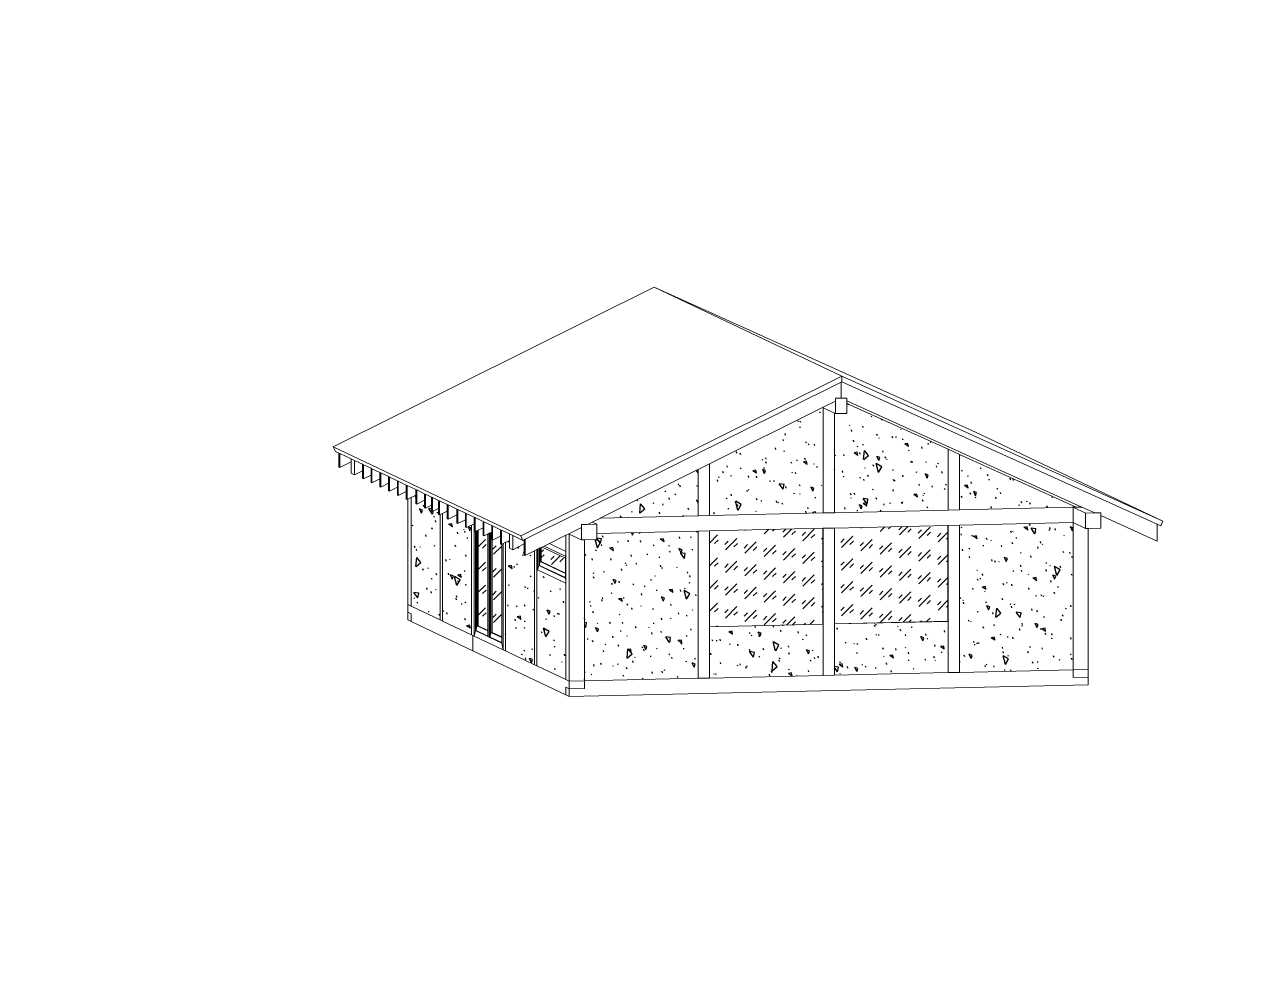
# Model space of a CAD drawing. Header units: millimetres. Extents: x 0 to 4620, y 0 to 297.
# Drawn here: x 827.8 to 1205.7, y 0 to 297 of the extents above; entities that cross this region are included whole.
import ezdxf

# ---------------------------------------------------------------- set-up
doc = ezdxf.new("R2010")
doc.units = ezdxf.units.MM
doc.linetypes.add('K5LT32768', pattern=[0])
doc.layers.add('Системный слой', color=7, linetype='Continuous')

msp = doc.modelspace()

# ---------------------------------------------------------------- hatches: boundary and pattern name
at = {"layer": 'Системный слой'}
h = msp.add_hatch(dxfattribs=at)
h.set_pattern_fill('', angle=40, style=0, pattern_type=0)
h.set_pattern_definition([(40, (7.66, 6.428), (-20.5692, 24.5134), [2, -30]), (130, (9.193, 7.713), (-24.5134, -20.5692), [2, -30]), (85, (7.66, 6.428), (-20.56883, 24.51297), [2.828, -42.426]), (60, (9.193, 7.713), (-27.7128, 16), [2, -30]), (150, (10.192, 9.445), (-16, -27.7128), [2, -30]), (105, (9.193, 7.713), (-27.7123, 15.9997), [2.828, -42.426]), (80, (16.853, 14.141), (-26.0974, 4.6017), [1.5, -25]), (170, (17.114, 15.618), (-4.6017, -26.0974), [1.5, -25]), (125, (16.853, 14.141), (-26.09695, 4.6016), [2.121, -35.355]), (100, (-18.796, -15.771), (-15.75692, -2.77837), [1, -15]), (190, (-18.97, -14.787), (2.77837, -15.75692), [1, -15]), (145, (-18.796, -15.771), (-15.75733, -2.77844), [1.414, -21.213]), (70, (1.233, 14.088), (-15.03508, 5.47232), [1, -15]), (160, (1.575, 15.028), (-5.47232, -15.03508), [1, -15]), (115, (1.233, 14.088), (-15.03547, 5.47246), [1.414, -21.213]), (85, (0, 0), (-9.35186, 7.84492), [0.3, -10]), (65, (0, 0), (-2.418448, 6.64463), [0.3, -10]), (105, (0, 0), (-6.193075, 7.658056), [0.5, -12]), (110, (0, 0), (-7.94593, 1.36463), [0.5, -7])])
h.paths.add_polyline_path([(948.09469, 149.88305), (948.09469, 116.11101), (957.10928, 111.83672), (957.10928, 111.93379), (957.10928, 144.57934), (956.90454, 144.4775), (956.6482, 144.59904), (956.6482, 146.47939), (954.71284, 145.5167), (954.4565, 145.63824), (954.4565, 147.51859), (952.52114, 146.5559), (952.26481, 146.67744), (952.26481, 149.05175), (949.82104, 147.83616), (949.5647, 147.9577), (949.5647, 150.61427), (948.29007, 149.98024)])
h.paths.add_polyline_path([(957.87829, 144.96187), (957.87829, 111.47209), (966.89288, 107.1978), (966.89288, 107.29487), (966.89288, 141.34342), (965.2441, 140.52327), (964.98776, 140.64482), (964.98776, 142.96931), (962.59527, 141.77923), (962.33893, 141.90077), (962.33893, 144.55734), (959.60465, 143.19724), (959.34831, 143.31878), (959.34831, 145.69309), (958.07368, 145.05906)])
h.paths.add_polyline_path([(986.46009, 98.01703), (986.46009, 133.31085), (983.52961, 131.85315), (983.27327, 131.9747), (983.27327, 135.46143), (979.68453, 133.67631), (978.65918, 134.16248), (978.65918, 136.56999), (977.64089, 136.06347), (977.4455, 135.96628), (977.4455, 102.19425), (986.46009, 97.91996)])
h.paths.add_polyline_path([(987.22911, 133.69337), (987.22911, 97.55532), (996.2437, 93.28103), (996.2437, 93.3781), (996.2437, 123.21643), (987.42449, 127.39808), (987.42449, 133.79056)])
h.paths.add_polyline_path([(1001.95826, 136.72306), (1001.95826, 92.92239), (1001.95826, 92.90117), (1037.32268, 93.70291), (1037.32268, 139.43513), (1037.27996, 139.43416), (1005.80334, 138.72056), (1005.80334, 136.81023)])
h.paths.add_polyline_path([(1037.27996, 158.58986), (1007.03193, 143.54377), (1006.98722, 143.52153), (1037.32268, 144.20926), (1037.32268, 158.61111)])
h.paths.add_polyline_path([(1040.83958, 144.289), (1076.20401, 145.09074), (1076.20401, 177.79121), (1079.72091, 176.12366), (1080.04908, 175.96806), (1080.04908, 179.86425), (1076.16128, 177.93036), (1040.83958, 160.36051), (1040.83958, 144.31022)])
h.paths.add_polyline_path([(1079.72091, 145.17047), (1115.08533, 145.97221), (1115.08533, 164.90157), (1115.04261, 164.92088), (1083.56599, 179.1509), (1083.56599, 176.04779), (1080.04908, 175.96806), (1079.72091, 176.12366), (1079.72091, 145.1917)])
h.paths.add_polyline_path([(1153.92393, 147.34333), (1118.60224, 163.31164), (1118.60224, 146.07317), (1118.60224, 146.05195), (1153.96666, 146.85369), (1153.96666, 147.32402)])
h.paths.add_polyline_path([(1118.60224, 141.27781), (1118.60224, 95.56682), (1118.60224, 95.54559), (1153.96666, 96.34734), (1153.96666, 142.07956), (1153.92393, 142.07859)])
h.paths.add_polyline_path([(1115.04261, 111.38002), (1079.72091, 110.57924), (1079.72091, 94.68534), (1079.72091, 94.66412), (1115.08533, 95.46586), (1115.08533, 141.19808), (1115.04261, 141.19711)])
h.paths.add_polyline_path([(1076.16128, 110.49854), (1040.83958, 109.69777), (1040.83958, 93.80387), (1040.83958, 93.78264), (1076.20401, 94.58439), (1076.20401, 140.31661), (1076.16128, 140.31564)])
h = msp.add_hatch(dxfattribs=at)
h.set_pattern_fill('', angle=45, style=0, pattern_type=0)
h.set_pattern_definition([(45, (0, 0), (4e-16, 7.071068), [5, -3.5]), (45, (2.6517, 0.884), (4e-16, 7.071068), [1.5, -7]), (45, (-0.177, 1.591), (4e-16, 7.071068), [1.5, -7])])
h.paths.add_polyline_path([(968.95606, 139.71312), (968.95606, 110.02101), (971.94703, 108.60283), (971.94703, 138.54434), (970.71267, 137.93034), (970.45633, 138.05188), (970.45633, 140.4594)])
h.paths.add_polyline_path([(973.27964, 136.7132), (973.27964, 107.97097), (976.27062, 106.55279), (976.27062, 135.38187), (976.18123, 135.33741), (975.92489, 135.45895), (975.92489, 137.86646), (973.44695, 136.63387)])
h.paths.add_polyline_path([(988.57339, 129.97846), (996.10584, 126.40693), (996.10584, 131.02623), (988.81599, 134.48273), (988.57339, 134.36205)])
h.paths.add_polyline_path([(1040.83958, 109.73597), (1076.08438, 110.53501), (1076.08438, 140.3139), (1040.83958, 139.51486)])
h.paths.add_polyline_path([(1079.72091, 110.61745), (1114.96571, 111.41648), (1114.96571, 141.19537), (1079.72091, 140.39634)])

# ---------------------------------------------------------------- linework, layer by layer
at = {"layer": 'Системный слой', "color": 7, "linetype": 'K5LT32768', "lineweight": 18}
for p, q in [((1023.70405, 215.31243), (923.88014, 165.65765)), ((1123.52794, 170.18384), (1023.70405, 215.31243)), ((1023.70405, 215.31243), (1082.02115, 187.66123)), ((982.19726, 138.00643), (1082.02115, 187.66123)), ((1081.80753, 185.79908), (983.52961, 136.91327)), ((1082.02115, 185.90534), (1081.80753, 185.79908)), ((1081.80753, 180.78206), (1081.80753, 185.79908)), ((1082.02115, 187.66123), (1181.84506, 142.53263)), ((1082.02115, 185.90534), (1082.02115, 187.66123)), ((1180.08546, 141.57221), (1082.02115, 185.90534)), ((1076.16128, 177.93036), (1040.83958, 160.36051)), ((1080.04908, 179.86425), (1076.16128, 177.93036)), ((1076.16128, 177.81147), (1076.20401, 177.79121)), ((1076.20401, 177.79121), (1076.20401, 145.09074)), ((1079.72091, 176.12366), (1076.20401, 177.79121)), ((1081.80753, 180.78206), (1080.04908, 180.74219)), ((1080.04908, 180.74219), (1080.04908, 179.86425)), ((1080.04908, 175.96806), (1080.04908, 179.86425)), ((1083.56599, 180.82192), (1081.80753, 180.78206)), ((1083.56599, 179.94398), (1083.56599, 180.82192)), ((1156.62785, 146.91402), (1083.56599, 179.94398)), ((1083.56599, 179.94398), (1083.56599, 179.1509)), ((1083.56599, 179.1509), (1115.04261, 164.92088)), ((1083.56599, 179.1509), (1083.56599, 176.04779)), ((1079.72091, 145.1917), (1079.72091, 176.12366)), ((1080.04908, 175.96806), (1079.72091, 176.12366)), ((1083.56599, 176.04779), (1080.04908, 175.96806)), ((1181.84506, 142.53263), (1123.52794, 170.18384)), ((923.88014, 165.65765), (982.19726, 138.00643)), ((923.88014, 165.65765), (924.54073, 164.23034)), ((925.63974, 163.70924), (924.54073, 164.23034)), ((925.63974, 159.30179), (925.63974, 163.70924)), ((925.89608, 163.5877), (925.63974, 163.70924)), ((925.89608, 163.5877), (925.89608, 159.18024)), ((929.48481, 161.88609), (925.89608, 163.5877)), ((1115.04261, 164.92088), (1115.08533, 164.90157)), ((1115.08533, 164.90157), (1115.08533, 145.97221)), ((1115.08533, 164.90157), (1118.60224, 163.31164)), ((1118.60224, 146.07317), (1118.60224, 163.31164)), ((1118.60224, 163.31164), (1153.92393, 147.34333)), ((925.89608, 159.18024), (925.63974, 159.30179)), ((929.48481, 160.96537), (925.89608, 159.18024)), ((929.48481, 161.88609), (929.48481, 160.96537)), ((930.51017, 161.39991), (929.48481, 161.88609)), ((929.48481, 160.96537), (929.48481, 157.47863)), ((930.51017, 161.39991), (930.51017, 156.99246)), ((932.98811, 160.22499), (930.51017, 161.39991)), ((932.98811, 158.22505), (932.98811, 160.22499)), ((933.24445, 160.10345), (932.98811, 160.22499)), ((933.24445, 160.10345), (933.24445, 155.69599)), ((935.63695, 158.96904), (933.24445, 160.10345)), ((935.63695, 156.88608), (935.63695, 158.96904)), ((935.89329, 158.8475), (935.63695, 158.96904)), ((935.89329, 158.8475), (935.89329, 154.44004)), ((938.37123, 157.67257), (935.89329, 158.8475)), ((1040.83958, 160.36051), (1037.32268, 158.61111)), ((1040.83958, 144.31022), (1040.83958, 160.36051)), ((930.51017, 156.99246), (929.48481, 157.47863)), ((930.51017, 156.99246), (932.98811, 158.22505)), ((932.98811, 155.81753), (932.98811, 158.22505)), ((933.24445, 155.69599), (932.98811, 155.81753)), ((935.63695, 156.88608), (933.24445, 155.69599)), ((935.63695, 154.56158), (935.63695, 156.88608)), ((938.37123, 155.67263), (935.89329, 154.44004)), ((938.37123, 155.67263), (938.37123, 157.67257)), ((938.62757, 157.55103), (938.37123, 157.67257)), ((938.37123, 153.26511), (938.37123, 155.67263)), ((938.62757, 157.55103), (938.62757, 153.14357)), ((941.10552, 156.3761), (938.62757, 157.55103)), ((941.10552, 154.37616), (941.10552, 156.3761)), ((941.36185, 156.25456), (941.10552, 156.3761)), ((941.36185, 156.25456), (941.36185, 151.8471)), ((943.8398, 155.07964), (941.36185, 156.25456)), ((943.8398, 153.07969), (943.8398, 155.07964)), ((944.09614, 154.95809), (943.8398, 155.07964)), ((944.09614, 154.95809), (944.09614, 150.55064)), ((946.57408, 153.78317), (944.09614, 154.95809)), ((1037.27996, 158.58986), (1007.03193, 143.54377)), ((1037.32268, 158.61111), (1037.27996, 158.58986)), ((1037.32268, 158.61111), (1037.32268, 144.20926)), ((935.89329, 154.44004), (935.63695, 154.56158)), ((938.62757, 153.14357), (938.37123, 153.26511)), ((941.10552, 154.37616), (938.62757, 153.14357)), ((941.10552, 151.96865), (941.10552, 154.37616)), ((941.36185, 151.8471), (941.10552, 151.96865)), ((943.8398, 153.07969), (941.36185, 151.8471)), ((943.8398, 150.67218), (943.8398, 153.07969)), ((946.57408, 151.78323), (944.09614, 150.55064)), ((946.57408, 151.78323), (946.57408, 153.78317)), ((946.83042, 153.66163), (946.57408, 153.78317)), ((946.57408, 149.37571), (946.57408, 151.78323)), ((946.83042, 153.66163), (946.83042, 149.25417)), ((949.5647, 152.36516), (946.83042, 153.66163)), ((949.5647, 152.36516), (949.5647, 150.61427)), ((949.82104, 152.24362), (949.5647, 152.36516)), ((949.82104, 152.24362), (949.82104, 147.83616)), ((952.26481, 151.0849), (949.82104, 152.24362)), ((944.09614, 150.55064), (943.8398, 150.67218)), ((946.83042, 149.25417), (946.57408, 149.37571)), ((947.06933, 149.37301), (946.83042, 149.25417)), ((948.09469, 149.88305), (947.06933, 149.37301)), ((947.06933, 116.59718), (947.06933, 149.37301)), ((948.29007, 149.98024), (948.09469, 149.88305)), ((948.09469, 116.11101), (948.09469, 149.88305)), ((949.5647, 150.61427), (948.29007, 149.98024)), ((949.5647, 150.61427), (949.5647, 147.9577)), ((949.82104, 147.83616), (949.5647, 147.9577)), ((952.26481, 149.05175), (949.82104, 147.83616)), ((952.26481, 149.05175), (952.26481, 151.0849)), ((952.52114, 150.96335), (952.26481, 151.0849)), ((952.26481, 146.67744), (952.26481, 149.05175)), ((952.52114, 150.96335), (952.52114, 146.5559)), ((954.4565, 150.0457), (952.52114, 150.96335)), ((954.4565, 147.51859), (952.52114, 146.5559)), ((954.4565, 147.51859), (954.4565, 150.0457)), ((954.71284, 149.92416), (954.4565, 150.0457)), ((954.4565, 145.63824), (954.4565, 147.51859)), ((954.71284, 149.92416), (954.71284, 145.5167)), ((956.6482, 149.0065), (954.71284, 149.92416)), ((956.6482, 146.47939), (956.6482, 149.0065)), ((956.90454, 148.88496), (956.6482, 149.0065)), ((956.90454, 148.88496), (956.90454, 144.4775)), ((959.34831, 147.72624), (956.90454, 148.88496)), ((959.34831, 147.72624), (959.34831, 145.69309)), ((959.60465, 147.60469), (959.34831, 147.72624)), ((959.60465, 147.60469), (959.60465, 143.19724)), ((962.33893, 146.30823), (959.60465, 147.60469)), ((952.52114, 146.5559), (952.26481, 146.67744)), ((954.71284, 145.5167), (954.4565, 145.63824)), ((956.6482, 146.47939), (954.71284, 145.5167)), ((956.6482, 144.59904), (956.6482, 146.47939)), ((956.90454, 144.4775), (956.6482, 144.59904)), ((957.10928, 144.57934), (956.90454, 144.4775)), ((957.87829, 144.96187), (957.10928, 144.57934)), ((957.10928, 111.93379), (957.10928, 144.57934)), ((958.07368, 145.05906), (957.87829, 144.96187)), ((957.87829, 144.96187), (957.87829, 111.47209)), ((959.34831, 145.69309), (958.07368, 145.05906)), ((959.34831, 145.69309), (959.34831, 143.31878)), ((962.33893, 144.55734), (959.60465, 143.19724)), ((962.33893, 144.55734), (962.33893, 146.30823)), ((962.59527, 146.18668), (962.33893, 146.30823)), ((962.33893, 141.90077), (962.33893, 144.55734)), ((962.59527, 146.18668), (962.59527, 141.77923)), ((964.98776, 145.05227), (962.59527, 146.18668)), ((964.98776, 142.96931), (964.98776, 145.05227)), ((965.2441, 144.93073), (964.98776, 145.05227)), ((965.2441, 144.93073), (965.2441, 140.52327)), ((967.72205, 143.75581), (965.2441, 144.93073)), ((967.72205, 141.75586), (967.72205, 143.75581)), ((967.97839, 143.63426), (967.72205, 143.75581)), ((967.97839, 143.63426), (967.97839, 139.22681)), ((970.45633, 142.45934), (967.97839, 143.63426)), ((1037.32268, 144.20926), (1006.98722, 143.52153)), ((1037.28006, 144.22952), (1037.32268, 144.20926)), ((1037.32268, 144.20926), (1040.83958, 144.289)), ((1076.20401, 145.09074), (1040.83958, 144.289)), ((1040.83958, 144.289), (1040.83958, 144.31022)), ((1076.16139, 145.111), (1076.20401, 145.09074)), ((1076.20401, 145.09074), (1079.72091, 145.17047)), ((1115.08533, 145.97221), (1079.72091, 145.17047)), ((1079.72091, 145.17047), (1079.72091, 145.1917)), ((1115.08533, 145.97221), (1115.04271, 145.99247)), ((1115.08533, 145.97221), (1118.60224, 146.05195)), ((1153.96666, 146.85369), (1118.60224, 146.05195)), ((1118.60224, 146.05195), (1118.60224, 146.07317)), ((1153.92393, 147.34333), (1153.96666, 147.32402)), ((1153.96666, 146.85369), (1153.92404, 146.87395)), ((1153.96666, 147.32402), (1153.96666, 146.85369)), ((1153.96666, 147.32402), (1154.95733, 146.87615)), ((1153.96666, 146.85369), (1154.95733, 146.87615)), ((1153.96666, 142.07956), (1153.96666, 146.85369)), ((1157.81174, 145.03053), (1153.96666, 146.85369)), ((1156.62785, 146.91402), (1154.95733, 146.87615)), ((1160.65167, 145.09492), (1156.62785, 146.91402)), ((1160.65167, 145.09492), (1157.81174, 145.03053)), ((1157.81174, 140.2564), (1157.81174, 145.03053)), ((1160.65167, 145.09492), (1162.50094, 145.13685)), ((1162.50094, 145.13685), (1162.50095, 144.2589)), ((1180.08546, 136.30925), (1162.50095, 144.2589)), ((1162.50095, 140.36271), (1162.50095, 144.2589)), ((959.60465, 143.19724), (959.34831, 143.31878)), ((962.59527, 141.77923), (962.33893, 141.90077)), ((964.98776, 142.96931), (962.59527, 141.77923)), ((964.98776, 140.64482), (964.98776, 142.96931)), ((965.2441, 140.52327), (964.98776, 140.64482)), ((966.89288, 141.34342), (965.2441, 140.52327)), ((967.6619, 141.72594), (966.89288, 141.34342)), ((966.89288, 107.29487), (966.89288, 141.34342)), ((967.72205, 141.75586), (967.6619, 141.72594)), ((967.6619, 141.72594), (967.6619, 106.83317)), ((967.72205, 139.34835), (967.72205, 141.75586)), ((970.45633, 140.4594), (968.95606, 139.71312)), ((970.45633, 140.4594), (970.45633, 142.45934)), ((970.71267, 142.3378), (970.45633, 142.45934)), ((970.45633, 138.05188), (970.45633, 140.4594)), ((970.71267, 142.3378), (970.71267, 137.93034)), ((973.19061, 141.16287), (970.71267, 142.3378)), ((973.19061, 139.16293), (973.19061, 141.16287)), ((973.44695, 141.04133), (973.19061, 141.16287)), ((973.44695, 141.04133), (973.44695, 136.63387)), ((975.92489, 139.86641), (973.44695, 141.04133)), ((975.92489, 137.86646), (975.92489, 139.86641)), ((976.18123, 139.74486), (975.92489, 139.86641)), ((1001.11413, 140.60012), (997.10396, 138.60536)), ((1001.11413, 141.47806), (1002.96339, 141.51998)), ((1001.11413, 140.60012), (1001.11413, 141.47806)), ((1001.11414, 136.70392), (1001.11413, 140.60012)), ((1004.41562, 142.24236), (1002.96339, 141.51998)), ((1002.96339, 141.51998), (1005.80334, 141.58436)), ((1006.98722, 143.52153), (1004.41562, 142.24236)), ((1004.41562, 142.24236), (1005.80334, 141.58436)), ((1005.80334, 141.58436), (1005.80334, 138.72056)), ((1007.03193, 143.54377), (1006.98722, 143.52153)), ((1040.83958, 139.51486), (1076.08438, 140.3139)), ((1076.08438, 140.3139), (1076.16128, 140.31564)), ((1076.08438, 110.53501), (1076.08438, 140.3139)), ((1076.16128, 140.31564), (1076.20401, 140.31661)), ((1076.16128, 110.49854), (1076.16128, 140.31564)), ((1079.72091, 140.39634), (1076.20401, 140.31661)), ((1076.20401, 140.31661), (1076.20401, 94.58439)), ((1079.72091, 140.39634), (1114.96571, 141.19537)), ((1079.72091, 110.61745), (1079.72091, 140.39634)), ((1114.96571, 141.19537), (1115.04261, 141.19711)), ((1114.96571, 111.41648), (1114.96571, 141.19537)), ((1115.04261, 141.19711), (1115.08533, 141.19808)), ((1115.04261, 111.38002), (1115.04261, 141.19711)), ((1118.60224, 141.27781), (1115.08533, 141.19808)), ((1115.08533, 141.19808), (1115.08533, 95.46586)), ((1118.60224, 141.27781), (1153.92393, 142.07859)), ((1118.60224, 95.56682), (1118.60224, 141.27781)), ((1153.92393, 142.07859), (1153.96666, 142.07956)), ((1153.96666, 142.07956), (1157.81174, 140.2564)), ((1153.96666, 142.07956), (1153.96666, 96.34734)), ((1157.81174, 140.2564), (1158.65586, 140.27554)), ((1158.65586, 140.27554), (1162.50095, 140.36271)), ((1158.65586, 96.45364), (1158.65586, 140.27554)), ((1180.08546, 136.30925), (1180.08546, 141.57221)), ((1181.18446, 141.07537), (1180.08546, 141.57221)), ((1181.84506, 142.53263), (1181.18446, 141.07537)), ((967.97839, 139.22681), (967.72205, 139.34835)), ((968.06777, 139.27127), (967.97839, 139.22681)), ((968.36084, 139.41705), (968.06777, 139.27127)), ((968.06777, 108.53048), (968.06777, 139.27127)), ((968.60437, 139.53818), (968.36084, 139.41705)), ((968.36084, 108.99465), (968.36084, 139.41705)), ((968.95606, 139.71312), (968.60437, 139.53818)), ((968.60437, 139.53818), (968.60437, 110.01304)), ((968.95606, 110.02101), (968.95606, 139.71312)), ((970.71267, 137.93034), (970.45633, 138.05188)), ((971.94703, 138.54434), (970.71267, 137.93034)), ((972.39135, 138.76536), (971.94703, 138.54434)), ((971.94703, 108.60283), (971.94703, 138.54434)), ((972.68443, 138.91114), (972.39135, 138.76536)), ((972.39135, 138.76536), (972.39135, 106.48044)), ((972.92795, 139.03227), (972.68443, 138.91114)), ((972.68443, 106.94461), (972.68443, 138.91114)), ((973.19061, 139.16293), (972.92795, 139.03227)), ((972.92795, 139.03227), (972.92795, 107.963)), ((973.19061, 136.75542), (973.19061, 139.16293)), ((973.27964, 136.7132), (973.19061, 136.75542)), ((973.27964, 107.97097), (973.27964, 136.7132)), ((973.44695, 136.63387), (973.27964, 136.7132)), ((975.92489, 137.86646), (973.44695, 136.63387)), ((975.92489, 135.45895), (975.92489, 137.86646)), ((976.18123, 139.74486), (976.18123, 135.33741)), ((978.65918, 138.56994), (976.18123, 139.74486)), ((977.64089, 136.06347), (977.4455, 135.96628)), ((978.65918, 136.56999), (977.64089, 136.06347)), ((978.65918, 136.56999), (978.65918, 138.56994)), ((979.68453, 138.08376), (978.65918, 138.56994)), ((978.65918, 134.16248), (978.65918, 136.56999)), ((979.68453, 133.67631), (979.68453, 138.08376)), ((982.85785, 136.57913), (979.68453, 138.08376)), ((982.85785, 136.57913), (982.19726, 138.00643)), ((983.27327, 136.78576), (982.85785, 136.57913)), ((983.52961, 136.91327), (983.27327, 136.78576)), ((983.27327, 135.46143), (983.27327, 136.78576)), ((983.52961, 136.91327), (983.52961, 131.85315)), ((996.2437, 138.17745), (991.08207, 135.60993)), ((997.10396, 138.60536), (996.2437, 138.17745)), ((996.2437, 138.17745), (996.2437, 133.16253)), ((997.10396, 138.60536), (997.26905, 138.52708)), ((997.26905, 138.52708), (997.26905, 92.79486)), ((1001.11414, 136.70392), (997.26905, 138.52708)), ((1001.95826, 136.72306), (1001.11414, 136.70392)), ((1005.80334, 136.81023), (1001.95826, 136.72306)), ((1001.95826, 92.92239), (1001.95826, 136.72306)), ((1005.80334, 138.72056), (1037.27996, 139.43416)), ((1005.80334, 138.72056), (1005.80334, 136.81023)), ((1037.27996, 139.43416), (1037.32268, 139.43513)), ((1040.83958, 139.51486), (1037.32268, 139.43513)), ((1037.32268, 139.43513), (1037.32268, 93.70291)), ((1040.83958, 109.73597), (1040.83958, 139.51486)), ((976.18123, 135.33741), (975.92489, 135.45895)), ((976.27062, 135.38187), (976.18123, 135.33741)), ((976.67649, 135.58376), (976.27062, 135.38187)), ((976.27062, 135.38187), (976.27062, 106.55279)), ((977.4455, 135.96628), (976.67649, 135.58376)), ((976.67649, 102.55888), (976.67649, 135.58376)), ((977.4455, 135.96628), (977.4455, 102.19425)), ((979.68453, 133.67631), (978.65918, 134.16248)), ((983.27327, 135.46143), (979.68453, 133.67631)), ((983.27327, 131.9747), (983.27327, 135.46143)), ((986.46009, 133.31085), (983.52961, 131.85315)), ((987.22911, 133.69337), (986.46009, 133.31085)), ((986.46009, 98.01703), (986.46009, 133.31085)), ((987.42449, 133.79056), (987.22911, 133.69337)), ((987.22911, 133.69337), (987.22911, 97.55532)), ((987.75773, 133.95632), (987.42449, 133.79056)), ((987.42449, 127.39808), (987.42449, 133.79056)), ((988.05081, 134.10211), (987.75773, 133.95632)), ((987.75773, 128.79166), (987.75773, 133.95632)), ((988.2217, 134.18711), (988.05081, 134.10211)), ((988.05081, 129.25583), (988.05081, 134.10211)), ((988.57339, 134.36205), (988.2217, 134.18711)), ((988.2217, 134.18711), (988.2217, 129.97049)), ((988.81599, 134.48273), (988.57339, 134.36205)), ((988.57339, 129.97846), (988.57339, 134.36205)), ((989.48509, 134.81555), (988.81599, 134.48273)), ((996.10584, 131.02623), (988.81599, 134.48273)), ((991.08207, 135.60993), (989.48509, 134.81555)), ((989.48509, 134.81555), (996.10584, 131.67631)), ((996.2437, 133.16253), (991.08207, 135.60993)), ((996.2437, 133.16253), (996.2437, 132.25281)), ((983.52961, 131.85315), (983.27327, 131.9747)), ((987.42449, 127.39808), (987.75773, 128.79166)), ((987.75773, 128.79166), (988.05081, 128.79831)), ((996.10584, 124.83339), (987.75773, 128.79166)), ((988.2217, 129.97049), (988.05081, 129.25583)), ((988.05081, 128.79831), (988.05081, 129.25583)), ((988.05081, 128.79831), (996.10584, 124.97899)), ((988.57339, 129.97846), (988.2217, 129.97049)), ((988.2217, 129.97049), (996.10584, 126.2322)), ((988.57339, 129.97846), (996.10584, 126.40693)), ((996.2437, 132.25281), (996.10584, 131.67631)), ((996.10584, 131.67631), (996.10584, 131.02623)), ((996.10584, 131.02623), (996.10584, 126.40693)), ((996.2437, 132.25281), (996.2437, 124.12615)), ((987.42449, 127.39808), (996.2437, 123.21643)), ((996.10584, 126.40693), (996.10584, 126.2322)), ((996.10584, 126.2322), (996.10584, 124.97899)), ((996.10584, 124.97899), (996.10584, 124.83339)), ((996.2437, 124.12615), (996.10584, 124.83339)), ((996.2437, 124.12615), (996.2437, 123.21643)), ((996.2437, 123.21643), (996.2437, 93.3781)), ((947.06933, 116.59718), (948.09469, 116.11101)), ((947.06933, 114.21012), (947.06933, 116.59718)), ((947.06933, 114.21012), (948.09469, 113.72394)), ((947.06933, 111.82305), (947.06933, 114.21012)), ((948.09469, 116.11101), (948.28997, 116.11549)), ((957.10928, 111.83672), (948.09469, 116.11101)), ((948.09469, 113.72394), (948.09469, 111.33688)), ((948.09469, 111.33688), (947.06933, 111.82305)), ((948.09469, 111.33688), (967.27739, 102.24135)), ((957.10928, 111.83672), (957.10928, 111.93379)), ((957.87829, 111.47209), (957.10928, 111.83672)), ((958.07357, 111.47657), (957.87829, 111.47209)), ((966.89288, 107.1978), (957.87829, 111.47209)), ((968.60437, 110.01304), (968.36084, 108.99465)), ((968.95606, 110.02101), (968.60437, 110.01304)), ((968.60437, 110.01304), (971.94703, 108.4281)), ((968.95606, 110.02101), (971.94703, 108.60283)), ((1040.83958, 109.73597), (1076.08438, 110.53501)), ((1040.83958, 109.69777), (1076.16128, 110.49854)), ((1040.83958, 109.69777), (1040.83958, 109.73597)), ((1040.83958, 93.80387), (1040.83958, 109.69777)), ((1076.08438, 110.53501), (1076.16128, 110.49854)), ((1079.72091, 110.61745), (1114.96571, 111.41648)), ((1079.72091, 110.57924), (1115.04261, 111.38002)), ((1079.72091, 110.57924), (1079.72091, 110.61745)), ((1079.72091, 94.68534), (1079.72091, 110.57924)), ((1114.96571, 111.41648), (1115.04261, 111.38002)), ((966.89288, 107.1978), (966.89288, 107.29487)), ((967.27739, 107.01548), (966.89288, 107.1978)), ((967.27739, 107.01548), (967.27739, 102.24135)), ((967.6619, 106.83317), (967.27739, 107.01548)), ((968.06777, 108.53048), (967.6619, 106.83317)), ((976.67649, 102.55888), (967.6619, 106.83317)), ((968.36084, 108.53713), (968.06777, 108.53048)), ((968.06777, 108.53048), (971.94703, 106.69112)), ((968.36084, 108.53713), (968.36084, 108.99465)), ((968.36084, 108.53713), (971.94703, 106.83673)), ((971.94703, 108.4281), (971.94703, 108.60283)), ((971.94703, 106.83673), (971.94703, 108.4281)), ((971.94703, 106.69112), (971.94703, 106.83673)), ((971.94703, 106.69112), (972.39135, 106.48044)), ((972.39135, 106.48044), (972.68443, 106.48709)), ((972.39135, 106.48044), (976.27062, 104.64108)), ((972.92795, 107.963), (972.68443, 106.94461)), ((972.68443, 106.48709), (972.68443, 106.94461)), ((972.68443, 106.48709), (976.27062, 104.78669)), ((973.27964, 107.97097), (972.92795, 107.963)), ((972.92795, 107.963), (976.27062, 106.37807)), ((973.27964, 107.97097), (976.27062, 106.55279)), ((976.27062, 106.55279), (976.27062, 106.37807)), ((976.27062, 106.37807), (976.27062, 104.78669)), ((996.2437, 88.5069), (967.27739, 102.24135)), ((976.27062, 104.78669), (976.27062, 104.64108)), ((976.27062, 104.64108), (976.67649, 102.55888)), ((977.4455, 102.19425), (976.67649, 102.55888)), ((977.4455, 102.19425), (977.64078, 102.19872)), ((977.4455, 102.19425), (986.46009, 97.91996)), ((986.46009, 97.91996), (986.46009, 98.01703)), ((987.22911, 97.55532), (986.46009, 97.91996)), ((987.22911, 97.55532), (987.42439, 97.5598)), ((987.22911, 97.55532), (996.2437, 93.28103)), ((1076.20401, 94.58439), (1040.83958, 93.78264)), ((1076.16139, 94.60465), (1076.20401, 94.58439)), ((1076.20401, 94.58439), (1079.72091, 94.66412)), ((1115.08533, 95.46586), (1079.72091, 94.66412)), ((1079.72091, 94.66412), (1079.72091, 94.68534)), ((1115.04271, 95.48612), (1115.08533, 95.46586)), ((1115.08533, 95.46586), (1118.60224, 95.54559)), ((1153.96666, 96.34734), (1118.60224, 95.54559)), ((1118.60224, 95.54559), (1118.60224, 95.56682)), ((1153.92393, 96.36759), (1153.96666, 96.34734)), ((1153.96666, 96.34734), (1158.65586, 96.45364)), ((1153.96666, 93.96027), (1153.96666, 96.34734)), ((1158.65586, 94.06658), (1158.65586, 96.45364)), ((996.2437, 93.3781), (996.2437, 93.28103)), ((996.2437, 93.28103), (997.26905, 92.79486)), ((996.2437, 90.89397), (997.26905, 90.40779)), ((996.2437, 88.5069), (996.2437, 90.89397)), ((997.26905, 92.79486), (1001.95826, 92.90117)), ((997.26905, 90.40779), (997.26905, 92.79486)), ((997.26905, 88.02073), (1158.65586, 91.67951)), ((1037.32268, 93.70291), (1001.95826, 92.90117)), ((1001.95826, 92.90117), (1001.95826, 92.92239)), ((1001.95826, 90.5141), (1001.95826, 92.90117)), ((1037.28006, 93.72317), (1037.32268, 93.70291)), ((1037.32268, 93.70291), (1040.83958, 93.78264)), ((1040.83958, 93.78264), (1040.83958, 93.80387)), ((1153.96666, 93.96027), (1158.65586, 94.06658)), ((1158.65586, 91.67951), (1158.65586, 94.06658)), ((997.26905, 88.02073), (996.2437, 88.5069)), ((997.26905, 90.40779), (1001.95826, 90.5141)), ((997.26905, 90.40779), (997.26905, 88.02073))]:
    msp.add_line(p, q, dxfattribs=at)

doc.saveas('drawing.dxf')
